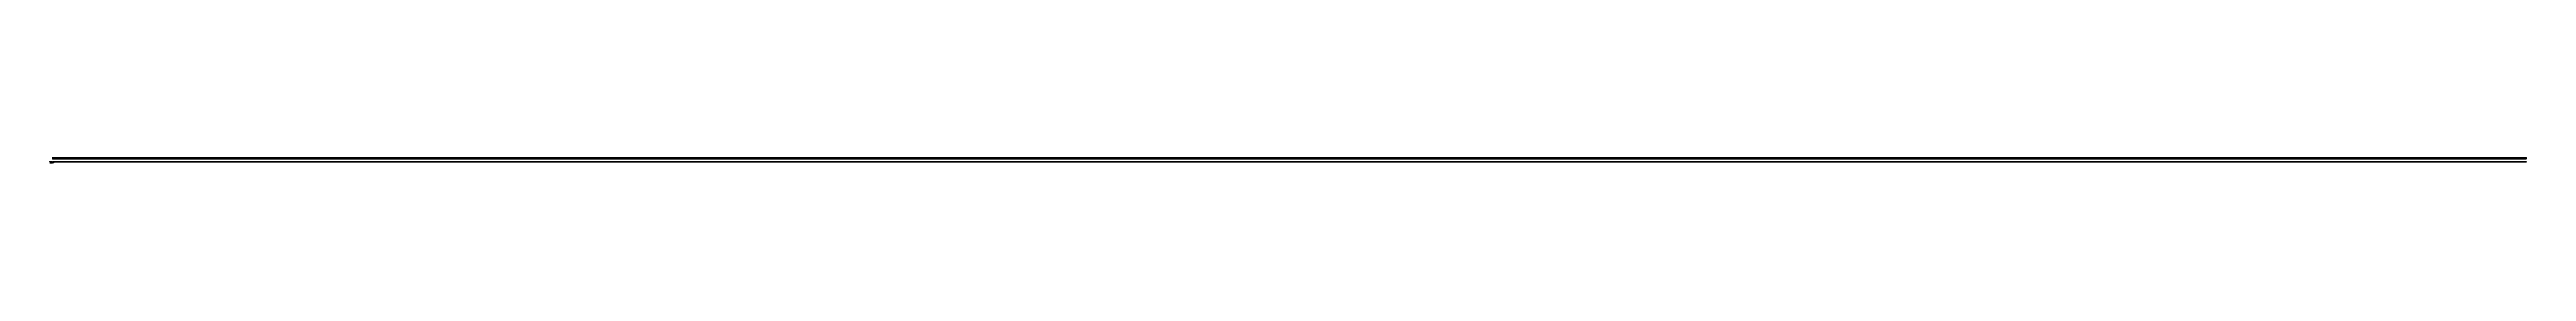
# Model space of a CAD drawing. Extents: x -4 to 20022, y -15 to 35.
import ezdxf

# ---------------------------------------------------------------- set-up
doc = ezdxf.new("R2010")
doc.units = 0
doc.linetypes.add('CENTER', pattern=[50.8, 31.75, -6.35, 6.35, -6.35])
doc.linetypes.add('DASHED', pattern=[19.05, 12.7, -6.35])
doc.layers.get('0').update_dxf_attribs({"linetype": 'CONTINUOUS'})
doc.layers.add('CENTER', color=1, linetype='CENTER')
doc.styles.get("Standard").update_dxf_attribs({"font": 'txt.shx', "height": 3, "bigfont": 'bigfont.shx'})

msp = doc.modelspace()

# ---------------------------------------------------------------- linework, layer by layer
at = {"color": 7, "linetype": 'CONTINUOUS'}
for p, q in [((20, 35), (20, 23)), ((20, 35), (20020, 35)), ((20, 31), (20020, 31)), ((20, 27), (20020, 27)), ((20, 23), (20020, 23)), ((20, 2), (20, -2)), ((20, 2), (20020, 2)), ((20020, 35), (20020, 23)), ((20020, 2), (20020, -2)), ((20, -2), (20020, -2))]:
    msp.add_line(p, q, dxfattribs=at)
at = {"color": 3, "linetype": 'DASHED'}
for p, q in [((20, 34.25), (20020, 34.25)), ((20, 31.75), (20020, 31.75)), ((20, 30.25), (20020, 30.25)), ((20, 27.75), (20020, 27.75)), ((20, 26.25), (20020, 26.25)), ((20, 23.75), (20020, 23.75)), ((20, 1.25), (20020, 1.25)), ((20, -1.25), (20020, -1.25))]:
    msp.add_line(p, q, dxfattribs=at)
at = {"color": 7, "linetype": 'CONTINUOUS'}
for centre, radius in [((0, 0), 2), ((0, 0), 1.25), ((4, 0), 2), ((4, 0), 1.25), ((8, 0), 2), ((8, 0), 1.25)]:
    msp.add_circle(centre, radius, dxfattribs=at)
at = {"layer": 'CENTER', "color": 1, "linetype": 'CENTER'}
for p, q in [((12, 0), (-4, 0)), ((0, 4), (0, -4)), ((4.01, 4), (4.01, -4)), ((8, 4), (8, -4)), ((18, 33), (20022, 33)), ((18, 29), (20022, 29)), ((18, 25), (20022, 25)), ((18, 0), (20022, 0))]:
    msp.add_line(p, q, dxfattribs=at)

# ---------------------------------------------------------------- texts
at = {"color": 7, "linetype": 'CONTINUOUS'}
for s, p in [('PUTMF4-3-20', (0, -10)), ('PUTMF04', (0, -15))]:
    msp.add_text(s, height=3, dxfattribs=at).set_placement(p)

doc.saveas('drawing.dxf')
